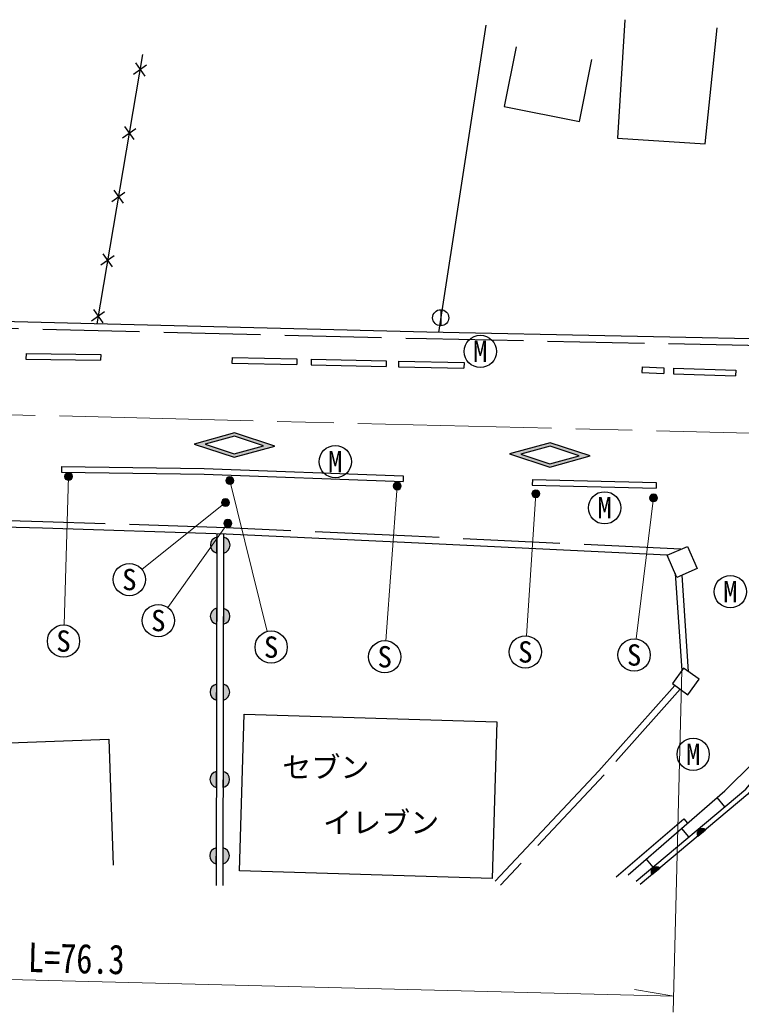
# Model space of a CAD drawing. Units: millimetres at full size, sheet at 1:1000; details may follow other scales. Extents: x 40000 to 680000, y 20000 to 380000.
# Drawn here: x 396016 to 440712, y 249967 to 311477 of the extents above; entities that cross this region are included whole.
import ezdxf
from ezdxf.enums import TextEntityAlignment as Align

# ---------------------------------------------------------------- set-up
doc = ezdxf.new("R2010")
doc.units = ezdxf.units.MM
doc.header["$LTSCALE"] = 1000
doc.linetypes.add('CHAIN', pattern=[18.5, 12, -1.5, 3.5, -1.5])
doc.linetypes.add('DASHED', pattern=[7.5, 6, -1.5])
for name, color, linetype, lineweight in [('M-BGD', 7, 'Continuous', 25), ('M-BGD-EXST', 7, 'Continuous', 25), ('M-BMK', 2, 'CHAIN', 13), ('M-STR-HTXT', 7, 'Continuous', 13), ('M-STR-STRC', 7, 'Continuous', 25)]:
    doc.layers.add(name, color=color, linetype=linetype, lineweight=lineweight)
doc.layers.add('M-BMK-HTXT', color=7, linetype='Continuous')
doc.styles.add('ＭＳ ゴシック', font='')
doc.styles.get('ＭＳ ゴシック').set_extended_font_data('MS Gothic')

msp = doc.modelspace()

# ---------------------------------------------------------------- hatches: boundary and pattern name
at = {"layer": 'M-BGD'}
for points in [[(408230, 278427, -0.82183), (408232, 279418)], [(408635, 279417, -0.82183), (408633, 278427)], [(408221, 274009, -0.82183), (408223, 275000)], [(408626, 274999, -0.82183), (408624, 274009)], [(408211, 269310, -0.82183), (408213, 270301)], [(408616, 270300, -0.82183), (408614, 269309)], [(408199, 263896, -0.82183), (408202, 264886)], [(408605, 264886, -0.82183), (408603, 263895)], [(438503, 261267), (438023, 260866, -0.84072)], [(408190, 259168, -0.82183), (408192, 260159)], [(408595, 260158, -0.82183), (408593, 259167)], [(435664, 258892), (435184, 258490, -0.84072)]]:
    msp.add_hatch(color=256, dxfattribs=at).paths.add_polyline_path(points)
at = {"layer": 'M-STR-HTXT'}
for points in [[(398852, 282998, -1), (399220, 283337, -1)], [(408893, 282705, -0.41421), (408811, 283049, -0.41421), (409155, 283131, -1)], [(419211, 282417, -1), (419592, 282740, -0.41421), (419563, 282388, -0.41421)], [(427797, 281941, -1), (428177, 282266, -0.41421), (428150, 281914, -0.41421)], [(408508, 281583, -1), (409004, 281524, -1)], [(435086, 281691, -1), (435483, 281994, -0.41421), (435436, 281644, -0.41421)], [(408658, 280231, -1), (409152, 280308, -1)]]:
    msp.add_hatch(color=256, dxfattribs=at).paths.add_polyline_path(points)
at = {"layer": 'M-STR-STRC'}
h = msp.add_hatch(color=256, dxfattribs=at)
h.paths.add_polyline_path([(409326, 285872), (406808, 285184), (409289, 284372), (411806, 285060)])
h.paths.add_polyline_path([(411111, 285077), (409293, 284572), (407504, 285167), (409321, 285672)], flags=16)
h = msp.add_hatch(color=256, dxfattribs=at)
h.paths.add_polyline_path([(428885, 285254), (426367, 284567), (428848, 283755), (431366, 284443)])
h.paths.add_polyline_path([(430670, 284460), (428853, 283955), (427063, 284549), (428880, 285054)], flags=16)

# ---------------------------------------------------------------- linework, layer by layer
at = {"layer": 'M-BGD'}
for p, q in [((424887, 311137), (421957, 292106)), ((403625, 309335), (400780, 292630)), ((403177, 308811), (403755, 307995)), ((403058, 308114), (403874, 308692)), ((402387, 304170), (403202, 304749)), ((402505, 304867), (403084, 304052)), ((401715, 300227), (402531, 300805)), ((401834, 300924), (402412, 300108)), ((401044, 296284), (401860, 296862)), ((401162, 296981), (401741, 296165)), ((400572, 293515), (401151, 292699)), ((422096, 293511), (422096, 292511)), ((400454, 292818), (401269, 293396)), ((396401, 290799), (396396, 290449)), ((396396, 290449), (401019, 290377)), ((396401, 290799), (401024, 290727)), ((401024, 290727), (401019, 290377)), ((409167, 290554), (409159, 290204)), ((409167, 290554), (413188, 290466)), ((413188, 290466), (413180, 290116)), ((414071, 290447), (414063, 290097)), ((414071, 290447), (418715, 290345)), ((418715, 290345), (418708, 289995)), ((419487, 290328), (419480, 289978)), ((419487, 290328), (423541, 290239)), ((409159, 290204), (413180, 290116)), ((414063, 290097), (418708, 289995)), ((419480, 289978), (423533, 289889)), ((423541, 290239), (423533, 289889)), ((434574, 289959), (434562, 289609)), ((434574, 289959), (435923, 289913)), ((435923, 289913), (435912, 289563)), ((436529, 289893), (436517, 289543)), ((436529, 289893), (440382, 289763)), ((440382, 289763), (440370, 289413)), ((434562, 289609), (435912, 289563)), ((436517, 289543), (440370, 289413)), ((398602, 283785), (398597, 283435)), ((419778, 283205), (419765, 282855)), ((427774, 282983), (427765, 282633)), ((427774, 282983), (435454, 282795)), ((427765, 282633), (435446, 282445)), ((435454, 282795), (435446, 282445)), ((408232, 279613), (408187, 257828)), ((408230, 278427), (408232, 279418)), ((408636, 279599), (408590, 257815)), ((408635, 279417), (408633, 278427)), ((436621, 277160), (437033, 271144)), ((408221, 274009), (408223, 275000)), ((408626, 274999), (408624, 274009)), ((408211, 269310), (408213, 270301)), ((408616, 270300), (408614, 269309)), ((408199, 263896), (408202, 264886)), ((408605, 264886), (408603, 263895)), ((439214, 263264), (439675, 262690)), ((437024, 261360), (437454, 260825)), ((438023, 260866), (438503, 261267)), ((408190, 259168), (408192, 260159)), ((408595, 260158), (408593, 259167)), ((434834, 259456), (435233, 258959)), ((435184, 258490), (435664, 258892))]:
    msp.add_line(p, q, dxfattribs=at)
at = {"layer": 'M-BGD', "linetype": 'DASHED'}
msp.add_line((437029, 277050), (437438, 271083), dxfattribs=at)
at = {"layer": 'M-BGD'}
for points in [[(433513, 311477), (433049, 304134), (438480, 303791), (439217, 310976)], [(426774, 309810), (426035, 306101), (430690, 305173), (431459, 309024)], [(465327, 306349), (457363, 291379), (421231, 292121), (367633, 293454), (366132, 295200)], [(398602, 283785), (407446, 283663), (419778, 283205)], [(398597, 283435), (407437, 283313), (419765, 282855)], [(436134, 278302), (420280, 279065), (408791, 279594), (397420, 279963), (379526, 280416), (368450, 280917), (360088, 281298), (355070, 281467), (353672, 280839)], [(433703, 258472), (439710, 263695), (441476, 265439), (442876, 267282), (442936, 278322), (444218, 279309)], [(434204, 258094), (440995, 263799), (443312, 266546), (443312, 277435), (444719, 278396), (449225, 278194)], [(449225, 277925), (444864, 278090), (443761, 277311), (443626, 266499), (441135, 263470), (434448, 257874)], [(382185, 256199), (381956, 266010), (386754, 266122), (386636, 271172), (393555, 271334), (393666, 266608), (401526, 266882), (401798, 259083)], [(436605, 270221), (431894, 264916), (425479, 258082)]]:
    msp.add_lwpolyline(points, dxfattribs=at)
at = {"layer": 'M-BGD', "linetype": 'DASHED'}
for points in [[(365865, 294897), (367445, 293058), (421222, 291721), (456965, 290987), (457108, 291384)], [(436978, 278661), (420299, 279464), (408807, 279994), (397432, 280363), (379540, 280816), (368468, 281316), (360104, 281697), (354991, 281870), (353968, 281411)], [(436931, 269987), (432216, 264678), (425797, 257839)], [(432962, 258360), (437159, 261950), (437393, 261681)]]:
    msp.add_lwpolyline(points, dxfattribs=at)
at = {"layer": 'M-BGD'}
for points in [[(436134, 278302), (437396, 278840), (437985, 277458), (436723, 276919)], [(437142, 271296), (436449, 270333), (437418, 269636), (438111, 270599)], [(409912, 268435), (425563, 267973), (425276, 258257), (409626, 258718)]]:
    msp.add_lwpolyline(points, close=True, dxfattribs=at)
msp.add_circle((422096, 293011), 500, dxfattribs=at)
for centre, radius, start, end in [((408329, 278923), 505, 101.05156, 258.70976), ((408537, 278922), 505, 281.05156, 78.70976), ((408319, 274505), 505, 101.05156, 258.70976), ((408527, 274504), 505, 281.05156, 78.70976), ((408310, 269805), 505, 101.05156, 258.70976), ((408518, 269805), 505, 281.05156, 78.70976), ((408298, 264391), 505, 101.05156, 258.70976), ((408506, 264390), 505, 281.05156, 78.70976), ((438298, 261025), 318, 49.81432, 210.03205), ((408288, 259663), 505, 101.05156, 258.70976), ((408496, 259663), 505, 281.05156, 78.70976), ((435459, 258649), 318, 49.81432, 210.03205)]:
    msp.add_arc(centre, radius, start, end, dxfattribs=at)
at = {"layer": 'M-BGD-EXST'}
for centre in [(424549, 290922), (415562, 284089), (432250, 281230), (440044, 276031), (437740, 265951)]:
    msp.add_circle(centre, 1000, dxfattribs=at)
at = {"layer": 'M-BMK'}
msp.add_lwpolyline([(220638, 286102), (260715, 286420), (360269, 287236), (379978, 287381), (460144, 285391), (498343, 284419)], dxfattribs=at)
at = {"layer": 'M-STR-HTXT'}
for p, q in [((399036, 283168), (398752, 273968)), ((409024, 282918), (411348, 273566)), ((419402, 282579), (418700, 272993)), ((427987, 282103), (427405, 273293)), ((435284, 281842), (434204, 273098)), ((408756, 281554), (403582, 277406)), ((408905, 280269), (405178, 275053)), ((437033, 271144), (436507, 249967)), ((436532, 250967), (434110, 251369))]:
    msp.add_line(p, q, dxfattribs=at)
msp.add_lwpolyline([(354582, 252189), (360556, 252238), (379672, 252378), (436532, 250967)], dxfattribs=at)
for centre in [(399036, 283168), (409024, 282918), (419402, 282579), (427987, 282103), (408756, 281554), (435284, 281842), (408905, 280269)]:
    msp.add_circle(centre, 250, dxfattribs=at)
at = {"layer": 'M-STR-STRC'}
for points in [[(409289, 284372), (411806, 285060), (409326, 285872), (406808, 285184)], [(409293, 284572), (411111, 285077), (409321, 285672), (407504, 285167)], [(428848, 283755), (431366, 284443), (428885, 285254), (426367, 284567)], [(428853, 283955), (430670, 284460), (428880, 285054), (427063, 284549)]]:
    msp.add_lwpolyline(points, close=True, dxfattribs=at)
for centre in [(402802, 276781), (404597, 274239), (398721, 272968), (411589, 272595), (427339, 272295), (434081, 272106), (418627, 271996)]:
    msp.add_circle(centre, 1000, dxfattribs=at)

# ---------------------------------------------------------------- texts
at = {"layer": 'M-BGD-EXST', "style": 'ＭＳ ゴシック'}
for p in [(424549, 290922), (415562, 284089), (432250, 281230), (440044, 276031), (437740, 265951)]:
    msp.add_text('M', height=1320, dxfattribs=at).set_placement(p, align=Align.MIDDLE_CENTER)
at = {"layer": 'M-BMK-HTXT', "style": 'ＭＳ ゴシック'}
for s, p in [('セブン', (414976, 265150)), ('イレブン', (418402, 261725))]:
    msp.add_text(s, height=1320, dxfattribs=at).set_placement(p, align=Align.MIDDLE_CENTER)
at = {"layer": 'M-STR-HTXT', "style": 'ＭＳ ゴシック', "width": 0.8}
msp.add_text('側\u3000溝\u3000L=76.3', height=1833, rotation=358.578, dxfattribs=at).set_placement((395483, 251934), align=Align.BOTTOM_CENTER)
at = {"layer": 'M-STR-STRC', "style": 'ＭＳ ゴシック'}
for p in [(402802, 276781), (404597, 274239), (398721, 272968), (411589, 272595), (418627, 271996), (427339, 272295), (434081, 272106)]:
    msp.add_text('S', height=1320, dxfattribs=at).set_placement(p, align=Align.MIDDLE_CENTER)

doc.saveas('drawing.dxf')
